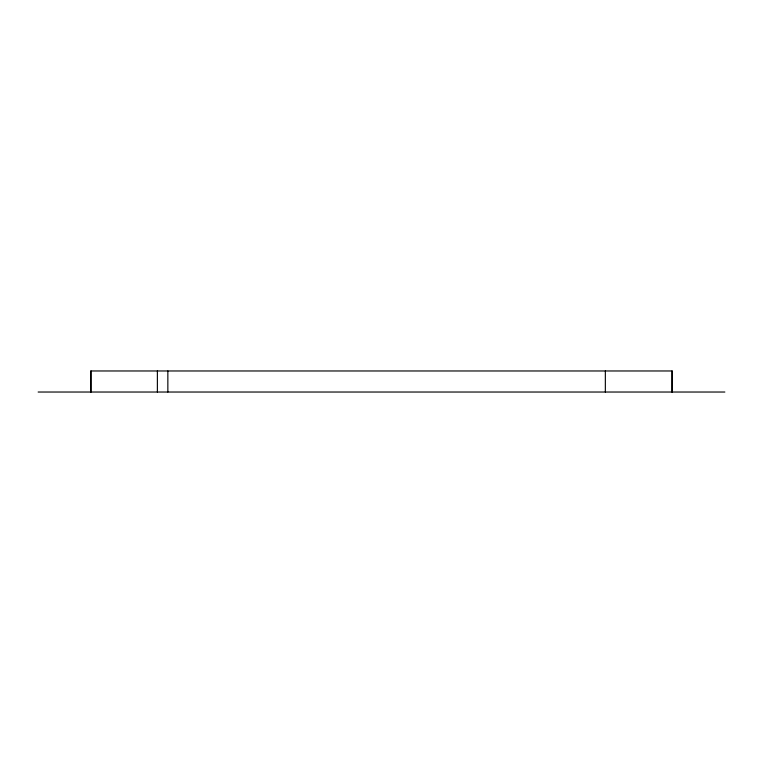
<?xml version="1.0" encoding="UTF-8"?>
<svg xmlns="http://www.w3.org/2000/svg" width="763" height="763" viewBox="0 0 763 763"><rect width="100%" height="100%" fill="white"/><g stroke="black" fill="none" stroke-linecap="round" stroke-linejoin="round"><path stroke-width="1.14" d="M38.15 392.029L724.85 392.029M672.222 392.029L672.27 370.971L90.73 370.971L90.73 392.029M671.993 370.971L671.993 392.029M605.345 370.971L605.345 392.029M167.85 370.971L167.85 392.029M157.378 370.971L157.378 392.029M91.007 370.971L91.007 392.029"/></g></svg>
